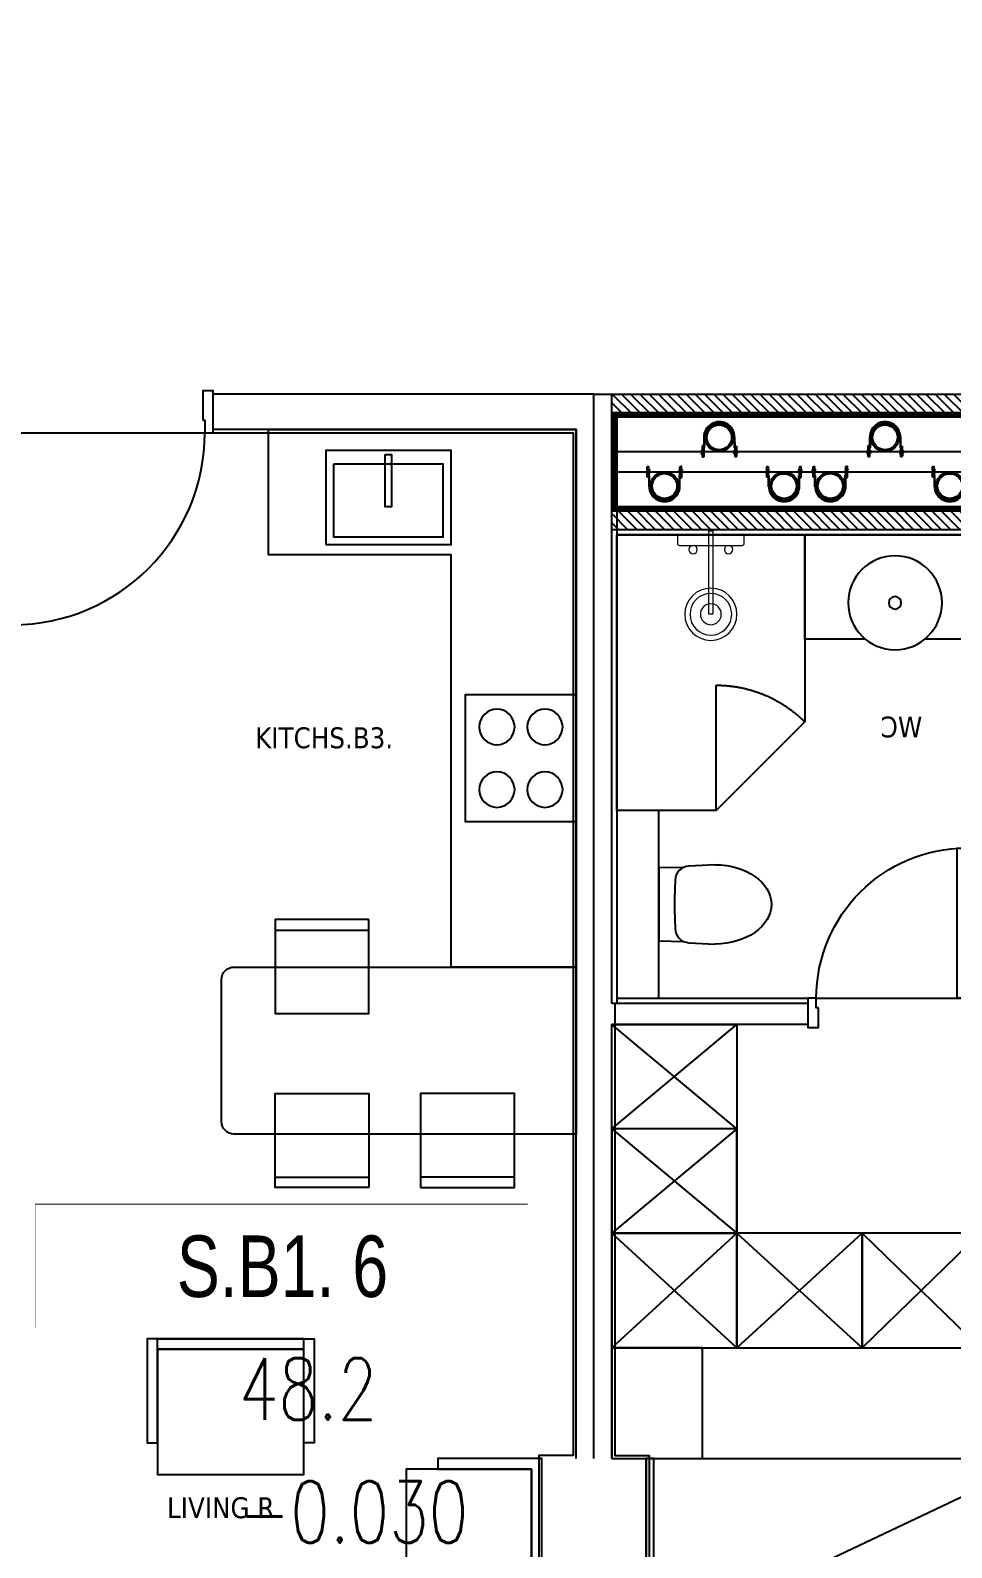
# Model space of a CAD drawing. Header units: millimetres. Extents: x -361702973 to 361248309, y -356458554 to 356543577.
# Drawn here: x -36624 to -32209, y 10144 to 17413 of the extents above; entities that cross this region are included whole.
import ezdxf
from ezdxf.enums import TextEntityAlignment as Align
from ezdxf.xclip import XClip

# ---------------------------------------------------------------- set-up
doc = ezdxf.new("R2010")
doc.units = ezdxf.units.MM
doc.header["$LTSCALE"] = 100
doc.header["$MEASUREMENT"] = 0
doc.header["$XCLIPFRAME"] = 0
doc.set_wipeout_variables(frame=1)
doc.linetypes.add('ACAD_ISO03W100', pattern=[30, 12, -18])
for name, color, linetype in [('1-CAPLANH', 4, 'Continuous'), ('1-Chu thich', 4, 'Continuous'), ('1VinaPVC-Text', 9, 'Continuous'), ('A-_FURN----_E-_N', 251, 'Continuous'), ('A-_SANIEQPT_E-_N', 251, 'Continuous'), ('A-ANNO-ROOM', 50, 'Continuous'), ('dien tich thong thuy', 3, 'Continuous'), ('IDEA - dim', 251, 'Continuous'), ('KT-Net manh', 139, 'Continuous'), ('KT-Tuong', 1, 'Continuous'), ('NDT Cap nuoc', 4, 'Continuous')]:
    doc.layers.add(name, color=color, linetype=linetype)
for name, color, linetype, lineweight in [('A-NoiThat', 39, 'Continuous', 13), ('KT-Chuviet', 255, 'Continuous', 15), ('KT-Net thay', 7, 'Continuous', 15), ('KT-Net truc', 18, 'Continuous', 15)]:
    doc.layers.add(name, color=color, linetype=linetype, lineweight=lineweight)
doc.styles.add('220126_HDN_HBA typical plan$0$211210_HDN_HBA_TYPICAL PLAN CORE OPT 1$0$HBA-Text', font='GOTHIC.TTF')
doc.styles.add('font unicode ccu', font='arial.ttf')
doc.styles.add('ROMANS', font='ROMANS.SHX')
doc.styles.add('Tahoma', font='tahoma.ttf')

# ---------------------------------------------------------------- blocks, each defined once
blk = doc.blocks.new('*U147')
at = {"ltscale": 5}
blk.add_lwpolyline([(305, -530), (305, -1.13686837721616e-13), (-305, 0), (-305, -530)], close=True, dxfattribs=at)
for centre in [(-150, -150), (150, -150.0000000000001), (-150, -380), (150, -380)]:
    blk.add_circle(centre, 85, dxfattribs=at)
blk = doc.blocks.new('*U148')
at = {"ltscale": 5}
for points in [[(-300, -450), (300, -450), (300, 0), (-300, 0)], [(-261, -65), (261, -65), (261, -415), (-261, -415)], [(-15, -20), (15, -20), (15, -270), (-15, -270)]]:
    blk.add_lwpolyline(points, close=True, dxfattribs=at)
blk = doc.blocks.new('1pn')
at = {"layer": 'IDEA - dim'}
blk.add_line((9975.000000003725, 7930), (9975.000000003725, 8100), dxfattribs=at)
for points in [[(9924.99999999255, 7975.000000000058), (9934.99999999255, 7975.000000000058), (9934.99999999255, 7915.000000000058), (9974.99999999255, 7915.000000000058), (9974.99999999255, 8115.000000000058), (9924.99999999255, 8115.000000000058)], [(10240.00000000186, 7930), (11715, 7930), (11715, 5354.999999999942), (11115, 5354.999999999942), (11115, 7330), (10240.00000000186, 7329.999999999942)], [(10721.6291073747, 5581.983968055807), (10271.6291073747, 5581.983968055807), (10271.6291073747, 5131.983968055807), (10721.6291073747, 5131.983968055807)], [(10721.6291073747, 5581.983968055807), (10271.6291073747, 5581.983968055807), (10271.6291073747, 5531.983968055807), (10721.6291073747, 5531.983968055807)], [(10721.6291073747, 4298.634093876113), (10271.6291073747, 4298.634093876113), (10271.6291073747, 4748.634093876113), (10721.6291073747, 4748.634093876113)], [(10968.37083773874, 4298.634093876113), (11418.37083773874, 4298.634093876113), (11418.37083773874, 4748.634093876113), (10968.37083773874, 4748.634093876113)], [(10721.6291073747, 4298.634093876113), (10271.6291073747, 4298.634093876113), (10271.6291073747, 4348.634093876113), (10721.6291073747, 4348.634093876113)], [(10968.37083773874, 4298.634093876113), (11418.37083773874, 4298.634093876113), (11418.37083773874, 4348.634093876113), (10968.37083773874, 4348.634093876113)], [(9709.32281126082, 3075.738865847932), (9709.32281126082, 3523.743899913039), (10409.32281126082, 3523.743899913039), (10409.32281126082, 3573.743899913039), (9659.32281126082, 3573.743899913039), (9659.32281126082, 3075.738865847932)], [(10409.32281126082, 3075.738865847932), (10409.32281126082, 3523.743899913039), (9709.32281126082, 3523.743899913039), (9709.32281126082, 3573.743899913039), (10459.32281126082, 3573.743899913039), (10459.32281126082, 3075.738865847932)], [(9709.32281126082, 3523.743899913039), (9709.32281126082, 2923.743899913039), (10409.32281126082, 2923.743899913039), (10409.32281126082, 3523.743899913039)], [(11051.99496593513, 2950), (11500, 2950), (11500, 2150), (11550, 2150), (11550, 3000), (11051.99496593513, 3000)], [(11500, 2950), (10900, 2950), (10900, 2150), (11500, 2150)]]:
    blk.add_lwpolyline(points, close=True, dxfattribs=at)
blk.add_lwpolyline([(11715, 4554.999999999942), (10075.00000000373, 4555, -0.414213562373095), (10015.00000000373, 4615), (10015.00000000373, 5295, -0.414213562373095), (10075.00000000373, 5355), (11715, 5354.999999999942)], format="xyb", close=True, dxfattribs=at)
blk.add_arc((9014.99999999255, 7914.999999999651), 920, 270, 0, dxfattribs=at)
at = {"layer": 'KT-Tuong'}
for points in [[(11800, 3000), (11800, 8099.999999999993), (9975.000000003725, 8100.000000000058)], [(11715, 3000), (11715, 7930), (9975.000000005588, 7930)]]:
    blk.add_lwpolyline(points, dxfattribs=at)
at = {"layer": 'IDEA - dim'}
blk.add_blockref('*U148', (10815, 7829.999999999942), dxfattribs=at)
at = {"layer": 'IDEA - dim', "extrusion": (0, 0, -1), "zscale": -1, "rotation": 270}
blk.add_blockref('*U147', (-11185, 6354.999999999942), dxfattribs=at)
at = {"layer": '1VinaPVC-Text', "style": 'Tahoma'}
for s, p in [('KITCHS.B3.', (10176.44439300708, 6403.25719513424)), ('LIVING R', (9754.103528873995, 2714.557781457494))]:
    blk.add_text(s, height=100, dxfattribs=at).set_placement(p)
blk = doc.blocks.new('ong thoat xi')
at = {"layer": '1-Chu thich', "color": 40, "linetype": 'ByBlock'}
for p, q in [((-75.38012683280976, 61.71243314491585), (-75.38012683356645, 65.30088436778169)), ((-65.74530692066764, 60.15858772792853), (-73.82631818420485, 60.15858772746287)), ((-65.78777581622126, 66.90270846546628), (-73.82628140639281, 66.90270846383646)), ((-65.83680565783288, 67.38554804772139), (-65.83680565730901, 59.50194067240228)), ((-65.47424172598403, 68.65452180604916), (-61.84860241872957, 68.65452180698048)), ((-65.47424172679892, 66.11657429032493), (-61.90376675099832, 66.11657429125624)), ((-65.47424172534375, 60.77091442968231), (-61.90376675169683, 60.77091443061362)), ((-60.67026964394608, 70.09262039628811), (-61.48603848775383, 70.09262039628811)), ((-60.67026964394608, 70.09262039628811), (-61.48603848775383, 70.09262039628811)), ((-61.48603848775383, 70.09262039628811), (-61.48603848711354, 56.79486832523253)), ((-60.67026964394608, 70.09262039628811), (-60.67026964260732, 56.79486832569818)), ((-54.93791736802086, 70.09262039489111), (-54.12214852363104, 70.09262039407622)), ((-54.93791736802086, 70.09262039489111), (-54.93791736679849, 56.79486832371913)), ((-54.93791736802086, 70.09262039489111), (-54.12214852363104, 70.09262039407622)), ((-54.12214852363104, 70.09262039407622), (-54.12214852229226, 56.79486832313705)), ((-50.13394528458593, 68.65452180535067), (-53.75958459306275, 68.65452180523425)), ((-50.13394528452773, 66.11657428939361), (-53.70442025974624, 66.11657428939361)), ((-50.13394528400386, 60.77091442898382), (-53.70442025887314, 60.77091442805249)), ((-49.77138135395943, 67.38554804725571), (-49.7713813536684, 59.50194067088886)), ((-32.65563905594172, 66.87869586132001), (-49.77138135436689, 66.87869586690795)), ((-29.11534677405143, 60.00879285379778), (-49.77138135419228, 60.00879285181873)), ((1.717475750250741, 60.0087928546127), (-41.21941808814881, 60.00879285309929)), ((-41.2194180888473, 57.94782194821164), (-41.21941808908014, 60.00879285333212)), ((-41.2194180888473, 57.94782194821164), (-41.21941808908014, 60.00879285333212)), ((-41.2194180888473, 57.94782194902655), (-41.21941808908014, 60.00879285333212)), ((-32.65563905570889, 60.00879284727853), (-32.65563905594172, 66.87869586132001)), ((-65.47424172563478, 58.23296691395808), (-61.84860241774003, 58.23296691500582)), ((-60.67026964260732, 56.79486832569818), (-61.48603848711354, 56.79486832523253)), ((-54.93791736679849, 56.79486832371913), (-54.12214852229226, 56.79486832313705)), ((-50.13394528423669, 58.232966913376), (-53.75958459178218, 58.23296691302676)), ((1.717475749552249, 57.94782195100561), (-41.2194180888473, 57.94782194821164)), ((-65.47424171830062, -58.43868395511527), (-61.84860241104615, -58.43868395488243)), ((-60.67026963614626, -57.00058536557481), (-61.4860384806525, -57.00058536487631)), ((-61.48603847948834, -70.29833743674679), (-61.4860384806525, -57.00058536487631)), ((-60.6702696349239, -70.29833743651398), (-60.67026963614626, -57.00058536557481)), ((-54.9379173591733, -70.29833743837662), (-54.93791736033746, -57.00058536720462)), ((-54.93791736033746, -57.00058536720462), (-54.12214851600584, -57.00058536685538)), ((-54.12214851466706, -70.29833743802736), (-54.12214851600584, -57.00058536685538)), ((-50.1339452767861, -58.43868395651225), (-53.75958458462264, -58.43868395674508)), ((1.717475756304338, -58.15353898785543), (-41.21941808151314, -58.15353899006732)), ((-41.21941808151314, -58.15353899006732), (-41.21941808069823, -60.2145098951878)), ((-41.21941808151314, -58.15353899088222), (-41.21941808069823, -60.2145098951878)), ((-75.38012683350826, -61.91815018712077), (-75.38012683286797, -65.50660140905529)), ((-65.74530691356631, -60.36430476850364), (-73.82631818496156, -60.36430476931854)), ((-65.78777580836322, -67.10842550569214), (-73.82628140581073, -67.10842550569214)), ((-65.8368056496256, -67.59126508864574), (-65.8368056496256, -59.70765771332662)), ((-65.47424171917375, -60.976631470141), (-61.90376674348954, -60.97663146990817)), ((-65.47424171771853, -66.32229133090004), (-61.90376674267463, -66.3222913305508)), ((-65.47424171795136, -68.86023884720636), (-61.84860241011484, -68.8602388468571)), ((-60.6702696349239, -70.29833743651398), (-61.48603847948834, -70.29833743674679)), ((-60.6702696349239, -70.29833743651398), (-61.48603847948834, -70.29833743674679)), ((-54.9379173591733, -70.29833743837662), (-54.12214851466706, -70.29833743802736)), ((-54.9379173591733, -70.29833743837662), (-54.12214851466706, -70.29833743802736)), ((-50.13394527568016, -68.86023884848692), (-53.7595845842734, -68.86023884871975)), ((-50.13394527626225, -60.97663147223648), (-53.70442025212105, -60.97663147223648)), ((-50.13394527632044, -66.32229133218061), (-53.70442025124794, -66.32229133334475)), ((-49.77138134575215, -67.59126509027557), (-49.77138134627604, -59.70765771460719)), ((-30.91456355975243, -60.21450989425648), (-49.77138134581037, -60.21450989565346)), ((-34.45485584205016, -67.08441291505005), (-49.77138134563574, -67.08441290992776)), ((1.717475756944622, -60.21450989204459), (-41.21941808069823, -60.2145098951878)), ((-34.45485584222479, -60.21450990100857), (-34.45485584205016, -67.08441291505005))]:
    blk.add_line(p, q, dxfattribs=at)
for centre, major_axis, ratio, start_param, end_param in [((-73.7847118762438, 65.30782007810194), (1.128139395118837, 1.128139395118833), 0.999999999981247, 0.8114564950257566, 2.36054173982049), ((-73.82628141500754, 61.71243314514867), (1.098734631828849, 1.098734631828845), 0.9999999999706548, 2.356194490402434, 3.926990816608578), ((-63.43481961626094, 67.38554804818703), (1.698460618368481, -1.698460618368488), 0.9999999999880228, 3.370391498457508, 4.483590135757281), ((-55.80344074894674, 63.44374436128418), (7.094660364457459, -7.094660364457486), 0.9999999999999998, 3.657340742990352, 4.196640890984128), ((-63.43481961567886, 59.50194067310075), (1.698460618368481, -1.698460618368488), 0.9999999999880228, 3.370391498457508, 4.483590135757281), ((-63.88802452944218, 67.38554804772139), (1.698460618352194, -1.698460618352201), 0.9999999999880228, 0.2287988448677159, 1.341997482167488), ((-63.88802452938398, 67.38554804900195), (1.698460618368481, -1.698460618368488), 0.9999999999880228, 0.2287988448677159, 1.341997482167488), ((-71.51940339541761, 63.44374436023645), (7.094660364541318, -7.094660364541345), 0.9999999999939811, 0.5157480894039148, 1.055048237384961), ((-71.51940339541761, 63.44374436023645), (7.094660364541318, -7.094660364541345), 0.9999999999939811, 0.5157480894039148, 1.055048237384961), ((-63.88802452897654, 59.50194067275152), (1.698460618368481, -1.698460618368488), 0.9999999999880228, 0.2287988448677159, 1.341997482167488), ((-63.88802452897654, 59.50194067275152), (1.698460618368481, -1.698460618368488), 0.9999999999880228, 0.2287988448677159, 1.341997482167488), ((-51.72016248240834, 67.38554804679006), (1.698460618302127, 1.698460618302121), 0.9999999999834358, 1.799595171691055, 2.912793808962478), ((-51.72016248182626, 67.38554804748854), (1.698460618368481, -1.698460618368488), 0.9999999999880228, 3.370391498457508, 4.483590135757281), ((-44.08878361462848, 63.4437443598872), (7.094660364416927, 7.094660364416901), 0.9999999999939808, 2.08654441620483, 2.625844564185877), ((-44.08878361462848, 63.4437443598872), (7.094660364416927, 7.094660364416901), 0.9999999999939808, 2.08654441620483, 2.625844564185877), ((-51.72016248124418, 59.50194067077246), (1.698460618302127, 1.698460618302121), 0.9999999999834358, 1.799595171691055, 2.912793808962478), ((-51.72016248124418, 59.50194067077246), (1.698460618302127, 1.698460618302121), 0.9999999999834358, 1.799595171691055, 2.912793808962478), ((-52.17336739588063, 67.38554804620799), (1.698460618368481, -1.698460618368488), 0.9999999999880228, 0.2287988448677159, 1.341997482167488), ((-59.80474626185605, 63.44374435942154), (7.094660364541345, 7.094660364541318), 0.9999999999939808, -1.055048237384963, -0.5157480894039148), ((-52.17336739529855, 59.50194067123812), (1.698460618317141, 1.698460618317135), 0.9999999999834357, -1.341997481892333, -0.2287988446337132), ((0.3434951510280371, -0.1028585180174559), (42.50535631470555, -42.50535631470572), 0.9999999999987998, 5.497787143388879, 8.639379796978673), ((-6.984919e-10, -0.1028585183667019), (34.07629290540685, -34.07629290540699), 0.9999999999996163, 0.7853981633976402, 7.068583470577226), ((0.3434951510280371, -0.1028585180174559), (41.04802981248233, -41.0480298124825), 0.9999999999998442, 5.497787143388998, 8.639379796978794), ((-63.43481960770441, -59.70765771297738), (1.698460618352194, -1.698460618352201), 0.9999999999880228, 3.370391498457508, 4.483590135757281), ((-63.88802452175879, -59.70765771332662), (1.698460618352193, -1.698460618352199), 0.9999999999880232, 0.2287988448677158, 1.341997482167488), ((-63.88802452175879, -59.70765771332662), (1.698460618352193, -1.698460618352199), 0.9999999999880232, 0.2287988448677158, 1.341997482167488), ((-51.72016247350256, -59.70765771460719), (1.698460618368481, -1.698460618368488), 0.9999999999880228, 3.370391498457508, 4.483590135757281), ((-51.72016247350256, -59.70765771460719), (1.698460618368481, -1.698460618368488), 0.9999999999880228, 3.370391498457508, 4.483590135757281), ((-52.17336738767335, -59.70765771437436), (1.698460618352194, -1.698460618352201), 0.9999999999880228, 0.2287988448677159, 1.341997482167488), ((-73.78471187618561, -65.51353711914271), (1.128139395128906, 1.1281393951289), 0.9999999999608769, 2.351847240170423, 3.900932485497246), ((-73.82628141593888, -61.91815018700434), (1.09873463182571, 1.098734631825706), 0.9999999999763682, 0.7853981630159299, 2.35619449040529), ((-55.80344074190361, -63.64946139999665), (7.094660364401588, 7.094660364401562), 0.9999999999939808, 2.086544416204056, 2.625844564186651), ((-63.43481960805366, -67.59126508876216), (1.698460618302127, 1.698460618302121), 0.9999999999834358, 1.799595171691055, 2.912793808962478), ((-71.51940338715212, -63.64946140092798), (7.094660364401557, -7.094660364401586), 0.9999999999939808, 0.5157480894031421, 1.055048237385733), ((-71.51940338715212, -63.64946140092798), (7.094660364401557, -7.094660364401586), 0.9999999999939808, 0.5157480894031421, 1.055048237385733), ((-63.8880245211767, -67.59126508911139), (1.698460618368481, -1.698460618368488), 0.9999999999880228, 0.2287988448677159, 1.341997482167488), ((-63.8880245211767, -67.59126508911139), (1.698460618368481, -1.698460618368488), 0.9999999999880228, 0.2287988448677159, 1.341997482167488), ((-44.08878360758536, -63.64946140220854), (7.094660364416927, 7.094660364416901), 0.9999999999939808, 2.08654441620483, 2.625844564185877), ((-44.08878360758536, -63.64946140220854), (7.094660364416927, 7.094660364416901), 0.9999999999939808, 2.08654441620483, 2.625844564185877), ((-51.72016247297871, -67.59126509097405), (1.698460618333429, 1.698460618333422), 0.9999999999834358, 1.799595171697458, 2.912793808956078), ((-51.72016247297871, -67.59126509097405), (1.698460618333429, 1.698460618333422), 0.9999999999834358, 1.799595171697458, 2.912793808956078), ((-59.80474625423084, -63.64946140313986), (7.094660364597215, -7.094660364597241), 1, 0.5157480894013327, 1.055048237393564), ((-52.17336738767335, -67.59126509027557), (1.69846061833718, -1.698460618337187), 0.9999999999880228, 0.2287988448613146, 1.341997482173889)]:
    blk.add_ellipse(centre, major_axis=major_axis, ratio=ratio, start_param=start_param, end_param=end_param, dxfattribs=at)
at = {"layer": '1-Chu thich', "color": 40, "lineweight": -3}
blk.add_ellipse((0, 0), major_axis=(38.86204005918639, -38.86204005918654), ratio=0.9999999999984992, start_param=0.7853981633981985, end_param=7.068583470577785, dxfattribs=at)
blk = doc.blocks.new('1800x450')
at = {"layer": '1-CAPLANH', "const_width": 30}
blk.add_lwpolyline([(0, -450.0000000000146), (1800.000000000029, -450.0000000000146), (1800.000000000029, 0), (0, 0)], close=True, dxfattribs=at)
at = {"layer": '1-CAPLANH'}
blk.add_lwpolyline([(2.91038304567337e-11, -275), (1800, -275.0000000000146), (1800, -174.9999999999854), (2.91038304567337e-11, -174.9999999999854)], close=True, dxfattribs=at)
at = {"layer": 'NDT Cap nuoc', "extrusion": (0.006362557600417589, -0.0130975367762719, -0.9998939805755287), "xscale": 1.231671554252203, "yscale": 1.231671554252203, "zscale": -1.231671554252201, "rotation": 90.26587940456272}
for p in [(-505.6444920994035, -107.2005332556036, 5.92663018384016), (-1300.185242348733, -107.2835156875853, 10.98399378232099)]:
    blk.add_blockref('ong thoat xi', p, dxfattribs=at)
at = {"layer": 'NDT Cap nuoc', "extrusion": (0.006362557600417586, -0.0130975367762719, -0.9998939805755287), "xscale": 1.231671554252202, "yscale": 1.231671554252202, "zscale": -1.231671554252201, "rotation": 270.3472450279417}
for p in [(-194.6873081078326, -340.7101154711203, 6.68693570214344), (-767.2964766296254, -340.4054698147427, 8.881611896959637), (-989.2280583572926, -340.7930979031457, 11.74429930062533), (-1561.837226879086, -340.4884522467098, 13.93897549544247)]:
    blk.add_blockref('ong thoat xi', p, dxfattribs=at)
blk = doc.blocks.new('220126_HDN_HBA typical plan$0$210902_YS plan 330pm ver13$0$TOTO-WC-CW822J')
at = {"color": 0}
blk.add_lwpolyline([(-177.2072506700642, -119.1915361834399), (-175, 0), (175, 0), (177.2072506700642, -119.1915361836145)], dxfattribs=at)
blk.add_lwpolyline([(-190, -270), (-183.3947591906181, -144.5004246227618, -0.3908696114996718), (-115.4352058441145, -78.20653349565691), (-27.76706723973621, -75.77130742336158, -0.01388621073825284), (27.76706724101678, -75.77130742336158), (115.4352058439981, -78.20653349565691, -0.3908696114996718), (183.3947591905016, -144.5004246227618), (190, -270)], format="xyb", dxfattribs=at)
blk.add_ellipse((0, -270), major_axis=(0, -270), ratio=0.7037037037037037, start_param=4.71238898038469, end_param=7.853981633974483, dxfattribs=at)
blk = doc.blocks.new('d800')
blk.add_line((760, 70), (40, 70))
for points in [[(40, 790), (40, 70), (85, 70), (85, 790)], [(50, 25), (40, 25), (40, 70), (0, 70), (0, -70), (50, -70)], [(750, 25), (760, 25), (760, 70), (800, 70), (800, -70), (750, -70)]]:
    blk.add_lwpolyline(points, close=True)
blk.add_arc((40, 70), 720, 0, 90)
blk = doc.blocks.new('A$C2A980E36')
at = {"ltscale": 0.5}
blk.add_lwpolyline([(-10, 0), (10, 0), (10, 400), (-10, 400)], close=True, dxfattribs=at)
blk.add_lwpolyline([(160, 60), (160, 30, -0.4142135623730916), (150, 20), (-150, 20, -0.4142135623730987), (-160, 30), (-160, 60.00000000000728, -0.414213562373095), (-150, 70.00000000000728), (150, 70, -0.4142135623730915)], format="xyb", close=True, dxfattribs=at)
for centre, radius in [((0, 400), 125), ((0, 400), 100), ((0, 400), 50), ((-85, 90.00000000000728), 20), ((85, 90), 20)]:
    blk.add_circle(centre, radius, dxfattribs=at)
blk = doc.blocks.new('2pn')
at = {"layer": 'A-_FURN----_E-_N'}
h = blk.add_hatch(dxfattribs=at)
h.set_pattern_fill('ANSI31', color=256, scale=250)
h.set_pattern_definition([(45, (-11690215.40385989, -434667.9639210547), (-22.09708691207961, 22.09708691207961), [])])
h.paths.add_polyline_path([(8614.994292274117, 8099.999999294465), (6799.99429227598, 8099.999999294523), (6799.99429227598, 7999.999999294523), (8614.99429227598, 7999.999999294523)])
h.paths.add_polyline_path([(8614.994292274117, 7549.999999294523), (6799.99429227598, 7549.999999294581), (6799.99429227598, 7449.999999294581), (8614.99429227598, 7449.999999294581)])
blk.add_lwpolyline([(8700, 3000), (8700, 8099.999999294552), (8614.994292274117, 8099.999999294581)])
for points in [[(8614.994292274117, 8099.999999294465), (6799.99429227598, 8099.999999294523), (6799.99429227598, 7999.999999294523), (8614.99429227598, 7999.999999294523)], [(8614.994292274117, 7549.999999294523), (6799.99429227598, 7549.999999294581), (6799.99429227598, 7449.999999294581), (8614.99429227598, 7449.999999294581)]]:
    blk.add_lwpolyline(points, close=True, dxfattribs=at)
at = {"layer": 'A-_FURN----_E-_N', "linetype": 'Continuous'}
for points in [[(8614.994292274117, 4579.999999294581), (8614.994292274117, 5079.99999929464), (8014.994292274117, 5079.99999929464), (8014.994292274117, 4579.999999294581), (8614.994292274117, 4579.999999294581)], [(8614.994292274117, 4579.999999294581), (8614.994292274117, 4079.999999294523), (8014.994292274117, 4079.999999294523), (8014.994292274117, 4579.999999294581), (8614.994292274117, 4579.999999294581)], [(7414.994292274117, 4079.999999294465), (7414.994292274117, 3529.999999300926), (6849.994292274117, 3529.999999300926), (6849.994292274117, 4079.999999294465), (7414.994292274117, 4079.999999294465)], [(8014.994292274117, 4079.999999294523), (8014.994292274117, 3529.999999300984), (7414.994292274117, 3529.999999300984), (7414.994292274117, 4079.999999294523), (8014.994292274117, 4079.999999294523)], [(8614.994292274117, 4079.999999294523), (8614.994292274117, 3529.999999300984), (8014.994292274117, 3529.999999300984), (8014.994292274117, 4079.999999294523), (8614.994292274117, 4079.999999294523)]]:
    blk.add_lwpolyline(points, close=True, dxfattribs=at)
at = {"layer": 'IDEA - dim'}
blk.add_line((7689.994292274117, 6529.264068007062), (8114.258360985667, 6104.999999296444), dxfattribs=at)
for points in [[(6874.99429227598, 5204.999999294465), (6824.99429227598, 5204.999999294465), (6824.99429227598, 7424.999999294581), (8589.994292274117, 7424.999999294581), (8589.994292274117, 5204.999999294465), (7674.99429227598, 5204.999999294465)], [(7398.91564851068, 6924.999999294581), (7689.994292272255, 6924.999999294581), (7689.994292272255, 7424.999999294581), (6824.99429227598, 7424.999999294581), (6824.99429227598, 6924.999999294581), (7116.072936037555, 6924.999999294581)], [(8114.258360983804, 6104.999999294523), (8589.994292274117, 6104.999999294523), (8589.994292274117, 7424.999999294581), (7689.994292272255, 7424.999999294581), (7689.994292272255, 6529.264068006305)]]:
    blk.add_lwpolyline(points, dxfattribs=at)
for points in [[(8589.994292274117, 6104.999999294523), (8589.994292274117, 5204.999999294465), (8389.994292274117, 5204.999999294465), (8389.994292274117, 6104.999999294523)], [(8014.994292274117, 4079.999999294523), (8614.99429227598, 4079.999999294523), (8614.99429227598, 5079.999999294581), (8014.994292274117, 5079.999999294581)], [(8179.99429227435, 3529.999999300835), (8614.99429227435, 3529.999999300835), (8614.99429227435, 2999.999999999851), (8179.99429227435, 2999.999999999851)], [(8449.994292274117, 3000), (6549.994292274117, 3000), (6549.994292274117, 1200), (8449.994292274117, 1200)], [(8449.994292274117, 3000), (8449.994292274117, 1200), (8413.994292274117, 1200), (8413.994292274117, 3000)]]:
    blk.add_lwpolyline(points, close=True, dxfattribs=at)
for radius in [225, 30]:
    blk.add_circle((7257.494292274117, 7099.999999294581), radius, dxfattribs=at)
at = {"layer": 'KT-Net manh', "linetype": 'ACAD_ISO03W100', "ltscale": 4}
for p, q in [((8114.258360985667, 6104.999999296444), (8114.258360985667, 6704.999999295978)), ((8614.994292274117, 4579.999999294581), (8014.994292274117, 5079.99999929464)), ((8014.994292274117, 4579.999999294581), (8614.994292274117, 5079.99999929464)), ((8614.994292274117, 4579.999999294581), (8014.994292274117, 4079.999999294523)), ((8014.994292274117, 4579.999999294581), (8614.994292274117, 4079.999999294523)), ((7414.994292274117, 4079.999999294465), (6849.994292274117, 3529.999999300926)), ((6849.994292274117, 4079.999999294465), (7414.994292274117, 3529.999999300926)), ((8014.994292274117, 4079.999999294523), (7414.994292274117, 3529.999999300984)), ((7414.994292274117, 4079.999999294523), (8014.994292274117, 3529.999999300984)), ((8614.994292274117, 4079.999999294523), (8014.994292274117, 3529.999999300984)), ((8014.994292274117, 4079.999999294523), (8614.994292274117, 3529.999999300984))]:
    blk.add_line(p, q, dxfattribs=at)
blk.add_lwpolyline([(6549.994292274117, 3000), (8449.994292274117, 2100), (6549.994292274117, 1200)], dxfattribs=at)
blk.add_arc((8114.258360987529, 6104.999999294523), 600.0000000014801, 90, 134.9999999627104, dxfattribs=at)
at = {"layer": 'KT-Tuong'}
for p, q in [((8614.994292274117, 5179.999999294465), (8614.994292274117, 8099.999999294581)), ((7674.99429227598, 5204.999999294465), (7674.99429227598, 5079.999999294581)), ((7674.994292274117, 5179.999999294465), (8614.994292274117, 5179.999999294465)), ((7674.994292274117, 5079.999999294581), (8614.99429227598, 5079.999999294581)), ((8614.994292274117, 3000), (8614.99429227598, 5079.999999294581))]:
    blk.add_line(p, q, dxfattribs=at)
at = {"layer": '1-CAPLANH'}
blk.add_blockref('1800x450', (6799.99429227598, 7999.999999294523), dxfattribs=at)
at = {"layer": 'A-_FURN----_E-_N', "linetype": 'Continuous'}
blk.add_blockref('d800', (6874.99429227598, 5134.999999294465), dxfattribs=at)
at = {"layer": 'A-_SANIEQPT_E-_N', "rotation": 270}
blk.add_blockref('220126_HDN_HBA typical plan$0$210902_YS plan 330pm ver13$0$TOTO-WC-CW822J', (8389.994292274117, 5654.999999294465), dxfattribs=at)
at = {"layer": 'A-NoiThat', "rotation": 179.9999999999999}
blk.add_blockref('A$C2A980E36', (8139.994292274117, 7444.999999294581), dxfattribs=at)
at = {"layer": '1VinaPVC-Text', "style": 'Tahoma'}
blk.add_text('WC', height=100, dxfattribs=at).set_placement((7127.117032900453, 6455.003449111013))
blk = doc.blocks.new('A$C418F5BC8')
at = {"layer": 'A-ANNO-ROOM', "insert": (648.1133449638728, 1090.790118377889), "char_height": 600, "attachment_point": 2, "rotation": 50.44882673977027, "style": '220126_HDN_HBA typical plan$0$211210_HDN_HBA_TYPICAL PLAN CORE OPT 1$0$HBA-Text'}
blk.add_mtext_dynamic_manual_height_columns('SL-S', width=722857412.8743668, gutter_width=9765.624999999996, heights=[0], dxfattribs=at)
blk = doc.blocks.new('A$C1AAC5519')
at = {"layer": 'A-ANNO-ROOM', "insert": (772.955269176513, 1216.574747113511), "char_height": 600, "attachment_point": 2, "rotation": 50.44882673977027, "style": '220126_HDN_HBA typical plan$0$211210_HDN_HBA_TYPICAL PLAN CORE OPT 1$0$HBA-Text'}
blk.add_mtext_dynamic_manual_height_columns('1-BR', width=722857412.8743668, gutter_width=9765.624999999996, heights=[0], dxfattribs=at)
blk = doc.blocks.new('A$C2A6C5140')
at = {"layer": 'A-ANNO-ROOM', "insert": (731.4497625969816, 1190.0169191678, 0.0003277973379295924), "char_height": 600, "attachment_point": 2, "rotation": 50.44882673977027, "style": '220126_HDN_HBA typical plan$0$211210_HDN_HBA_TYPICAL PLAN CORE OPT 1$0$HBA-Text'}
blk.add_mtext_dynamic_manual_height_columns('2-BR', width=722857412.8743668, gutter_width=9765.624999999996, heights=[0], dxfattribs=at)
blk = doc.blocks.new('A$C5388591E')
at = {"layer": 'A-ANNO-ROOM', "insert": (894.3001998505497, 842.1987865094561, 0.0004622000541105721), "char_height": 600, "attachment_point": 2, "rotation": 1.4064704596368105, "style": '220126_HDN_HBA typical plan$0$211210_HDN_HBA_TYPICAL PLAN CORE OPT 1$0$HBA-Text'}
blk.add_mtext_dynamic_manual_height_columns('3-BR', width=722857412.8743668, gutter_width=9765.624999999996, heights=[0], dxfattribs=at)
blk = doc.blocks.new('A$C21AF0CCA')
at = {"layer": 'A-ANNO-ROOM', "insert": (1197.56892258345, 814.6835720778872), "char_height": 600, "attachment_point": 2, "rotation": 0.10542954816276216, "style": '220126_HDN_HBA typical plan$0$211210_HDN_HBA_TYPICAL PLAN CORE OPT 1$0$HBA-Text'}
blk.add_mtext_dynamic_manual_height_columns('1-BR+', width=722857412.8743668, gutter_width=9765.624999999996, heights=[0], dxfattribs=at)
blk = doc.blocks.new('TAG CAO DO SAN')
at = {"layer": 'KT-Net thay', "flags": 128}
blk.add_lwpolyline([(1526701.778855525, -266095.2298759429), (1526701.778855525, -266566.6584041911), (1527644.63591202, -266566.6584041911), (1527644.63591202, -266095.2298759429)], close=True, dxfattribs=at)
blk.add_wipeout([(1526701.778855525, -266095.2298759429), (1527644.6359120198, -266095.2298759429), (1527644.6359120198, -266566.65840419114), (1526701.778855525, -266566.65840419114)]).dxf.layer = 'KT-Net thay'
for points in [[(1526701.778855525, -266330.9441400666), (1527644.63591202, -266330.9441400666)], [(1526701.778855525, -266566.6584041911), (1527644.63591202, -266566.6584041911)]]:
    blk.add_lwpolyline(points, dxfattribs=at)
at = {"layer": 'KT-Chuviet', "color": 31, "style": 'ROMANS', "width": 0.75}
blk.add_text('DTTT:', height=117.8571320618522, dxfattribs=at).set_placement((1526748.92170835, -266507.8139601254))
at = {"layer": 'KT-Chuviet', "color": 31, "style": 'font unicode ccu', "width": 0.75}
blk.add_attdef('TÊNPHÒNG', text='', height=117.85713, dxfattribs=at).set_placement((1527175.308820772, -266213.4467624734), align=Align.MIDDLE_CENTER)
at = {"layer": 'KT-Chuviet', "color": 31, "ltscale": 15, "style": 'ROMANS', "width": 0.75, "flags": 8}
blk.add_attdef('CAO-DO', (1527091.943339912, -266507.7298381611), '', height=117.8571320618522, dxfattribs=at)

msp = doc.modelspace()

# ---------------------------------------------------------------- linework, layer by layer
at = {"layer": 'dien tich thong thuy'}
for points, elevation in [([(-39498.04879813179, 13650.41426809643), (-39498.04879813179, 15475.41426811428), (-37248.04880180384, 15475.41426801313), (-37248.04880180774, 15485.41426801432), (-36733.0487981411, 15485.41426809643), (-35763.04879812789, 15485.41426809643), (-34023.04879813365, 15485.41426809643), (-34023.04879813365, 10585.59450905243), (-34188.04879813365, 10585.59450905243), (-34188.04879813353, 7785.414268096607), (-36783.0487981351, 7785.414268096429), (-36913.04879813551, 7785.414268096487), (-39508.98192192518, 7785.414268096603), (-39508.0464744764, 10585.41426809643), (-39623.04879813365, 10585.41426809643), (-39623.04879813365, 13650.41426809643)], 1.553327170760574e-10), ([(-25488.04879813359, 7785.414268096614), (-25488.04879813365, 10585.61090354406), (-25323.04879813365, 10585.43066258746), (-25323.04879813365, 14770.41426739095), (-26938.04879813365, 14770.41426739095), (-26938.04879813365, 15485.41426739095), (-27088.04309040777, 15485.41426739095), (-28208.04309040777, 15485.41426739101), (-30073.04309040777, 15485.41426739101), (-30073.04309040777, 15475.41426739102), (-32023.04309041149, 15472.91426739094), (-32023.04309041149, 15117.91426739097), (-33813.04309040963, 15120.41426739098), (-33813.04309040963, 12750.41426739089), (-33823.04309040963, 12750.41426739089), (-33823.04309040777, 10585.59450905242), (-33658.11139018481, 10585.59450905242), (-33658.04345432206, 7785.414268096429)], -7.594808240499368e-05)]:
    msp.add_lwpolyline(points, close=True, dxfattribs=dict(at, elevation=elevation))

# ---------------------------------------------------------------- block references
at = {"layer": 'A-_FURN----_E-_N'}
msp.add_blockref('1pn', (-45723.04879813365, 7570.414268096429), dxfattribs=at)
at = {"layer": 'A-ANNO-ROOM'}
for p in [(-193366.6029767873, 192837.9996409905, 5.460855537377236e-05), (-194725.1126339572, 187914.7636662904, 5.460855537377236e-05), (-204628.500881133, 156603.4286092457, 5.461079910308954e-05), (-263479.6090599558, 50485.12915140932, 5.460850030168077e-05), (-269121.1781233152, 49296.5544193383, 5.460850030168077e-05), (-249390.2929153891, 45734.43883928895, 5.460850030168077e-05), (-231828.0778406897, 44407.82273046864, 5.460832008522107e-05), (-260545.3674363113, 42210.52099001262, 5.460850030168077e-05), (-266005.9544405445, 40714.37009385967, 5.460850030168077e-05), (-231175.8712175231, 40645.45605562796, 5.460850030168077e-05), (-228303.7210763374, 35687.765146195, 5.460832008522128e-05)]:
    msp.add_blockref('A$C21AF0CCA', p, dxfattribs=at)
at = {"layer": 'dien tich thong thuy'}
for name, p, rotation in [('A$C2A6C5140', (-235738.0721845079, 62244.32288491951, 3.214423980650787e-05), 310.9576437198666), ('A$C2A6C5140', (-226971.972951604, 58672.53392838872, 1.895367564819208e-05), 310.9576437198666), ('A$C2A6C5140', (-182858.1837168724, 33888.05154022964, 0.000178988243818107), 310.9576437198666), ('A$C2A6C5140', (-180585.3237963979, 23151.33387848926, 0.000178988243818107), 310.9576437198666), ('A$C2A6C5140', (-203396.9752949114, 23120.58807031136, 0.0001030398263186841), 310.9576437198666), ('A$C2A6C5140', (-196571.0380073554, 22922.69606213347, 0.000178988243818107), 310.9576437198666), ('A$C418F5BC8', (-247792.2532073302, 59981.48598654423, -1.001597833679712e-05), 309.6632197063607), ('A$C418F5BC8', (-251962.2979944813, 57974.75306764379, -1.001597833679712e-05), 309.6632197063607), ('A$C418F5BC8', (-255726.2573242666, 56926.2422651329, -1.001597833679712e-05), 309.6632197063607), ('A$C418F5BC8', (-259675.3290057395, 55322.63898630807, -1.001597833679712e-05), 309.6632197063607), ('A$C1AAC5519', (-244712.9849651629, 48430.23954045825, 0.0003723829774320968), 309.6566028083925), ('A$C1AAC5519', (-223357.5065853495, 48059.78935259463, 0.0005547181599990354), 309.6566028083925), ('A$C1AAC5519', (-221487.8086388012, 45005.57789840109, 0.0003723828570649432), 309.6566028083925), ('A$C418F5BC8', (-197487.0809651244, 33411.4671110799, -1.001597833679712e-05), 309.6632197063607), ('A$C418F5BC8', (-193448.7475272998, 33349.36583146098, -1.001597833679712e-05), 309.6632197063607), ('A$C418F5BC8', (-201711.797739714, 33256.21495891846, -1.001597833679712e-05), 309.6632197063607), ('A$C418F5BC8', (-206278.2197520126, 33163.06303948996, -1.001597833679712e-05), 309.6632197063607), ('A$C1AAC5519', (-271599.8972878471, 39640.33326624559, 0.0003723828655667127), 309.6566028083925), ('A$C418F5BC8', (-226889.0124284044, 31090.29572592763, -1.001597833679712e-05), 309.6632197063607), ('A$C1AAC5519', (-217339.68294671, 23702.2762728755, -0.3423708923741385), 309.6566028083925), ('A$C1AAC5519', (-211634.5547104646, 23442.24319922904, 0.0003723828655667127), 309.6566028083925), ('A$C1AAC5519', (-187964.0545017801, 23164.08220845302, 0.0003723828655667127), 309.6566028083925)]:
    msp.add_blockref(name, p, dxfattribs=dict(at, rotation=rotation))
for name, p in [('A$C418F5BC8', (-197463.7292652081, 182913.4540568058, 9.919419487628366e-05)), ('A$C418F5BC8', (-200258.9907205751, 179138.6891211519, 4.458552763712727e-05)), ('A$C2A6C5140', (-188160.0390614129, 177105.642765429, 9.919419487628366e-05)), ('A$C418F5BC8', (-200994.9430359419, 174771.894767079, 4.458552763712727e-05)), ('A$C2A6C5140', (-234759.4766391878, 172444.9136382493, 4.458552763712727e-05)), ('A$C418F5BC8', (-200719.9128290097, 170423.8323274105, 4.458552763712727e-05)), ('A$C2A6C5140', (-190797.8283776039, 169517.5067573905, 9.919419487628366e-05)), ('A$C1AAC5519', (-230167.9898228928, 167012.0323451896, 0.0003723828655667197)), ('A$C418F5BC8', (-202290.0123814641, 165833.5958576689, 9.919419487628366e-05)), ('A$C1AAC5519', (-241412.7857485664, 165333.8017953324, 0.0003723828655667197)), ('A$C418F5BC8', (-226321.6487100684, 164849.0004456656, 4.458552763712727e-05)), ('A$C418F5BC8', (-223174.4637594427, 162010.1787619262, 0.05488942016446244)), ('A$C418F5BC8', (-203583.8919471729, 161846.927602817, 4.458552763712727e-05)), ('A$C418F5BC8', (-244807.1773967599, 161329.3218979316, 0.05488941081008353)), ('A$C2A6C5140', (-193344.5366901597, 160504.8948145737, 9.919419487628366e-05)), ('A$C418F5BC8', (-219934.1653648383, 159334.2093209107, 0.05488940151768119)), ('A$C1AAC5519', (-248428.8589248053, 157037.2006521042, 0.0003723828655667197)), ('A$C1AAC5519', (-252286.3459864925, 152336.1708680308, 0.02738517669695963)), ('A$C2A6C5140', (-195752.5445711951, 151816.0180695198, 4.458552763712727e-05)), ('A$C418F5BC8', (-228142.1604593961, 149140.0456224125, 0.05488939420954132)), ('A$C1AAC5519', (-255923.8224010994, 147682.0149176453, 0.0004269909932618908)), ('A$C418F5BC8', (-224737.6489350568, 146340.2200414557, 0.05488939420954583)), ('A$C2A6C5140', (-198038.3940573054, 144980.9671920894, 4.458552763712727e-05)), ('A$C418F5BC8', (-221724.5828443308, 144236.942033412, 4.458552763895914e-05)), ('A$C1AAC5519', (-260576.8913636276, 142107.7025675907, 0.027822102169103)), ('A$C418F5BC8', (-245667.6157152384, 140788.472051876, 9.916924510345083e-05)), ('A$C418F5BC8', (-263605.4986913943, 138503.2694156115, 0.05488941081008353)), ('A$C2A6C5140', (-199977.0465312221, 137220.1243192966, 9.919419487628366e-05)), ('A$C418F5BC8', (-247616.0924330471, 136995.8708936881, 4.458552763712727e-05)), ('A$C418F5BC8', (-266636.7078710849, 135433.6128811316, 4.458552763712727e-05)), ('A$C1AAC5519', (-268569.1861684484, 131058.0044733415, 0.0003723828655667197)), ('A$C418F5BC8', (-252583.1748971227, 130659.4905633791, 9.92039971646407e-05)), ('A$C418F5BC8', (-256446.2619547517, 127486.843743643, 4.458552763712727e-05)), ('A$C418F5BC8', (-258902.9768848096, 124459.8911733059, 0.05488941081005369)), ('A$C2A6C5140', (-265461.1614808204, 122023.7036381988, 0.02705737929207316)), ('A$C5388591E', (-193808.7999730141, 199941.1790572023, 4.458570785358675e-05)), ('A$C5388591E', (-210573.5526519337, 135718.1497136029, 9.91946273371655e-05)), ('A$C5388591E', (-276921.94039411, 49051.50231821807, -1.001579812033762e-05)), ('A$C5388591E', (-224277.5649896398, 23412.81915787171, 4.458552763712727e-05))]:
    msp.add_blockref(name, p, dxfattribs=at)
at = {"layer": 'IDEA - dim', "xscale": -1}
msp.add_blockref('2pn', (-25223.04879813365, 7570.414268096429, -7.594808240499368e-05), dxfattribs=at)

# ---------------------------------------------------------------- next in the draw order: block references
at = {"layer": 'KT-Net truc'}
ref = msp.add_blockref('TAG CAO DO SAN', (-3853353.942183217, 677025.4731974285, -0.0001646555203289806), dxfattribs=dict(at, xscale=2.5, yscale=2.5, zscale=2.5))
XClip(ref).set_block_clipping_path([(1526674.1636322693, -266330.9441400666), (1527644.6359120195, -266095.2298759429)])
ref.add_attrib('CAO-DO', '48.2', (-35624.08383343576, 10756.14860202559, -0.0001646555203289806), dxfattribs={"layer": 'KT-Chuviet', "color": 31, "ltscale": 15, "height": 294.6428301546305, "style": 'ROMANS', "width": 0.7500000000000001})
ref.add_attrib('CAO-DO', '-0.030', (-35624.08383343576, 10166.86294171634, -0.0001646555203289806), dxfattribs={"layer": 'KT-Chuviet', "color": 31, "ltscale": 15, "height": 294.6428301546305, "style": 'ROMANS', "width": 0.7500000000000001})
ref.add_attrib('TÊNPHÒNG', 'S.B1. 6', dxfattribs={"layer": 'KT-Chuviet', "color": 31, "height": 294.642825, "style": 'font unicode ccu', "width": 0.7500000000000001}).set_placement((-35415.67013128461, 11491.85629124475, -0.0001646555203289806), align=Align.MIDDLE_CENTER)

doc.saveas('drawing.dxf')
